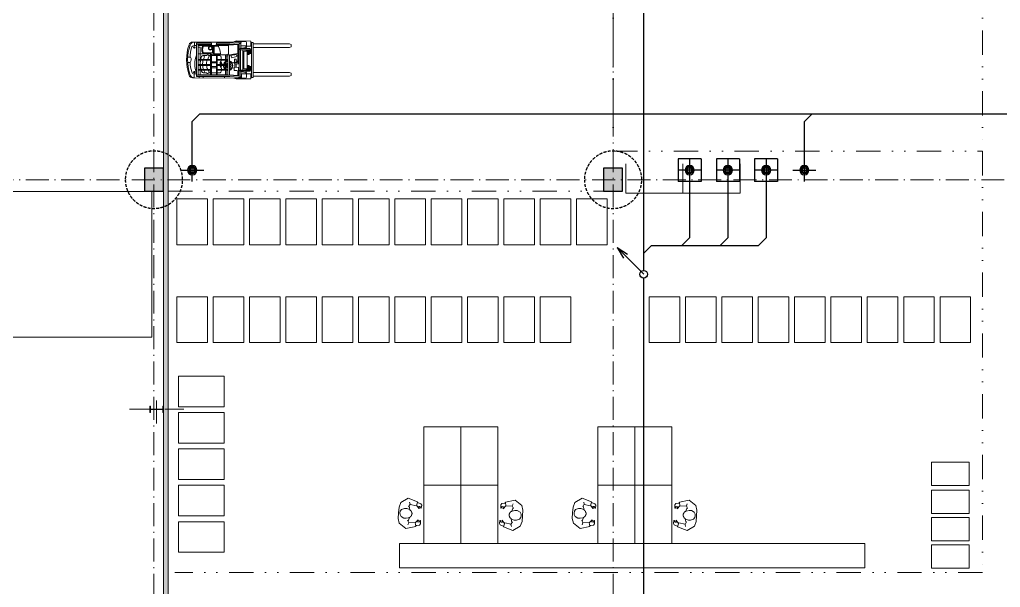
# Model space of a CAD drawing. Header units: millimetres. Extents: x 325046 to 1268204, y 1875583 to 2761998.
# Drawn here: x 906567 to 932201, y 2484240 to 2499076 of the extents above; entities that cross this region are included whole.
import ezdxf

# ---------------------------------------------------------------- set-up
doc = ezdxf.new("R2010")
doc.units = ezdxf.units.MM
doc.header["$LTSCALE"] = 100
for name, pattern in [('ACAD_ISO10W100', [18.5, 12, -3, 0.5, -3]), ('CONTINOUS', [0]), ('DASHED', [0.75, 0.5, -0.25]), ('DIVIDE', [31.75, 12.7, -6.35, 0, -6.35, 0, -6.35]), ('SO02_F11anp01$0${ Leader Line}', [0])]:
    doc.linetypes.add(name, pattern=pattern)
for name, color, linetype, lineweight, true_color in [('Korabek-bezp_vtoky_trasy', 7, 'CONTINOUS', 30, 0x9d626f), ('Korabek-trasy', 7, 'Continuous', 30, 0x7478c3), ('Korabek-vpuste', 7, 'Continuous', 30, 0x6f7ceb), ('Lidi', 7, 'Continuous', 13, 0x7d7d7d), ('OCELOVÉ KONSTRUKCE', 7, 'Continuous', 13, 0x2865c8), ('TECH - Police', 7, 'Continuous', 9, 0x6e6e6e), ('TECH - Výtah + válečková', 7, 'Continuous', 9, 0xcc0f42), ('TECH - Zóny', 7, 'DIVIDE', 15, 0x33843e), ('TLG_Stroje a zařízení', 7, 'Continuous', 5, 0x698680), ('Šrafy - VÝPLŇ', 7, 'Continuous', 15, 0x9b9908)]:
    doc.layers.add(name, color=color, linetype=linetype, lineweight=lineweight, true_color=true_color)
for name, color, linetype, lineweight in [('Objekty - osy', 5, 'ACAD_ISO10W100', 20), ('OBVODOVÝ PLÁŠŤ', 2, 'Continuous', 9), ('TECH - Palety', 34, 'Continuous', 9), ('ŽB - Šraf-prefa', 253, 'Continuous', 13)]:
    doc.layers.add(name, color=color, linetype=linetype, lineweight=lineweight)
doc.layers.add('Příprava na dock', color=7, linetype='Continuous', true_color=0x616161)
doc.layers.add('ŽB- SLOUPY', color=3, linetype='Continuous')

# ---------------------------------------------------------------- blocks, each defined once
blk = doc.blocks.new('H1 PU')
at = {"layer": 'Příprava na dock', "linetype": 'DASHED', "ltscale": 1.5}
blk.add_circle((1537736, -4876565), 750, dxfattribs=at)
blk = doc.blocks.new('vpust_tučně')
at = {"layer": 'Korabek-vpuste'}
for p, q in [((53.146, 90.671), (53.146, 91.171)), ((52.896, 90.921), (53.396, 90.921))]:
    blk.add_line(p, q, dxfattribs=at)
for radius in [0.1, 0.075, 0.05]:
    blk.add_circle((53.146, 90.921), radius, dxfattribs=at)
blk = doc.blocks.new('vtok')
at = {"layer": 'Korabek-bezp_vtoky_trasy', "linetype": 'ByBlock'}
for p, q in [((300, 300), (-300, 300)), ((-300, 300), (-300, -300)), ((0, 300), (0, -300)), ((300, 300), (300, -300)), ((300, 0), (-300, 0)), ((300, -300), (-300, -300))]:
    blk.add_line(p, q, dxfattribs=at)
for radius in [120, 90, 60]:
    blk.add_circle((0, 0), radius, dxfattribs=at)
blk = doc.blocks.new('A$C73023567')
at = {"layer": 'Korabek-bezp_vtoky_trasy'}
for p, q in [((217074.8, 26476), (217075, 50276)), ((218275, 29095.6), (218275, 27325.9)), ((219275, 29095.6), (219275, 27325.9)), ((220275, 29095.6), (220275, 27325.9)), ((218074.7, 27125.6), (218275, 27325.9)), ((219074.7, 27125.6), (219275, 27325.9)), ((220074.7, 27125.6), (220275, 27325.9)), ((217075, 26375.6), (216377.7, 27072.9)), ((216377.7, 27072.9), (216548.4, 26798.3)), ((216377.7, 27072.9), (216652.3, 26902.2)), ((217275.3, 27125.6), (217075, 26925.2)), ((217275.3, 27125.6), (220074.7, 27125.6)), ((217075, 5295.8), (217074.8, 26276))]:
    blk.add_line(p, q, dxfattribs=at)
blk.add_circle((217074.8, 26376), 100, dxfattribs=at)
at = {"layer": 'Korabek-trasy'}
for p, q in [((205475.3, 30565.6), (205275, 30365.2)), ((205475.3, 30565.6), (251274.7, 30565.6)), ((221475.3, 30565.6), (221275, 30365.2)), ((205275, 29095.6), (205275, 30365.2)), ((221275, 29095.6), (221275, 30365.2))]:
    blk.add_line(p, q, dxfattribs=at)
at = {"layer": 'Korabek-bezp_vtoky_trasy', "xscale": -1, "rotation": 270.0000000086995}
for p in [(218275, 29095.5), (219275, 29095.5), (220275, 29095.5)]:
    blk.add_blockref('vtok', p, dxfattribs=at)
at = {"layer": 'Korabek-vpuste', "xscale": -1200, "yscale": 1200, "zscale": 1200, "rotation": 270.0000000072112}
for p in [(96169.4, -34679.3), (112169.4, -34679.3)]:
    blk.add_blockref('vpust_tučně', p, dxfattribs=at)
blk = doc.blocks.new('EU_paleta')
at = {"color": 0}
for p, q in [((0, 0), (0, 47.2)), ((0, 47.2), (31.5, 47.2)), ((31.5, 47.2), (31.5, 0)), ((31.5, 0), (0, 0))]:
    blk.add_line(p, q, dxfattribs=at)
blk = doc.blocks.new('packing_table')
at = {"color": 0}
for p, q in [((0, 60), (38, 60)), ((0, 60), (0, 0)), ((38, 60), (65.8, 60)), ((38, 0), (38, 60)), ((65.8, 60), (76, 60)), ((76, 60), (76, 0)), ((38, 0), (0, 0)), ((76, 0), (38, 0))]:
    blk.add_line(p, q, dxfattribs=at)
blk = doc.blocks.new('manpower_1')
at = {"layer": 'Lidi', "color": 7, "true_color": 0xffffff}
for p, q in [((-10, 10.7), (-11.5, 5.8)), ((-2.8, 15.6), (-10, 10.7)), ((7.1, 12.8), (-2.8, 15.6)), ((-1, 11.7), (-0.3, 9.6)), ((7.1, 12.8), (6.2, 8.6)), ((8.2, 11.6), (6.9, 11.8)), ((10.7, 11), (8.2, 11.6)), ((11.6, 9.7), (10.7, 11)), ((-11.5, 5.8), (-11.6, 0.1)), ((-11.5, -5.8), (-11.6, 0.1)), ((-9.9, 1.7), (-10.1, 0)), ((-9.9, -1.7), (-10.1, 0)), ((-8.7, 3.7), (-9.9, 1.7)), ((-5.8, 5), (-8.7, 3.7)), ((-3.4, 4.9), (-5.8, 5)), ((-0.5, 4.2), (-3.4, 4.9)), ((-0.3, 9.6), (-1.7, 6.9)), ((-1.2, 7.8), (-0.1, 3.9)), ((-0.4, 4.1), (-0.5, 4.2)), ((6.2, 8.6), (-0.4, 9.5)), ((-0.3, 4), (-0.4, 4.1)), ((-0.2, 4), (-0.3, 4)), ((-0.1, 3.9), (-0.2, 4)), ((0, 3.8), (-0.1, 3.9)), ((0.2, 3.8), (0, 3.8)), ((0.3, 3.7), (0.2, 3.8)), ((0.4, 3.6), (0.3, 3.7)), ((0.5, 3.6), (0.4, 3.6)), ((0.6, 3.5), (0.5, 3.6)), ((0.7, 3.4), (0.6, 3.5)), ((0.8, 3.3), (0.7, 3.4)), ((0.9, 3.2), (0.8, 3.3)), ((1, 3.1), (0.9, 3.2)), ((0.9, 3.2), (0.9, 3.2)), ((1.1, 3), (1, 3.1)), ((1.2, 2.9), (1.1, 3)), ((1.3, 2.8), (1.2, 2.9)), ((1.3, 2.7), (1.3, 2.8)), ((1.4, 2.6), (1.3, 2.7)), ((1.5, 2.5), (1.4, 2.6)), ((1.5, 2.4), (1.5, 2.5)), ((1.6, 2.3), (1.5, 2.4)), ((1.6, 2.2), (1.6, 2.3)), ((1.7, 2.1), (1.6, 2.2)), ((1.8, 2), (1.7, 2.1)), ((1.8, 1.8), (1.8, 2)), ((1.9, 1.7), (1.8, 1.8)), ((1.9, 1.6), (1.9, 1.7)), ((2, 1.5), (1.9, 1.6)), ((2, 1.4), (2, 1.5)), ((2, 1.2), (2, 1.4)), ((2.1, 1.1), (2, 1.2)), ((2.1, 1), (2.1, 1.1)), ((2.2, 0.9), (2.1, 1)), ((2.2, 0.8), (2.2, 0.9)), ((2.2, 0.6), (2.2, 0.8)), ((2.3, 0.5), (2.2, 0.6)), ((2.3, 0.4), (2.3, 0.5)), ((2.3, 0.3), (2.3, 0.4)), ((2.3, 0.1), (2.3, 0.3)), ((2.3, 0), (2.3, 0.1)), ((2.3, -0.1), (2.3, 0)), ((6.3, 9.1), (9, 5.9)), ((8.5, 7.9), (10.1, 8)), ((9.4, 6.5), (8.5, 7.9)), ((9, 5.9), (9.4, 6.5)), ((10.1, 8), (10.7, 7.2)), ((10.7, 7.2), (10.8, 6.3)), ((10.8, 6.3), (11.4, 6.4)), ((11.4, 6.4), (11.6, 9.7)), ((-10, -10.7), (-11.5, -5.8)), ((-8.7, -3.7), (-9.9, -1.7)), ((-5.8, -5), (-8.7, -3.7)), ((-3.4, -4.9), (-5.8, -5)), ((-0.4, -4.1), (-3.4, -4.9)), ((-0.3, -9.6), (-1.7, -6.9)), ((-1.2, -7.8), (-0.1, -3.8)), ((-1, -11.7), (-0.3, -9.6)), ((-0.4, -4.1), (-0.3, -4)), ((6.2, -8.6), (-0.4, -9.5)), ((-0.3, -4), (-0.2, -3.9)), ((-0.2, -3.9), (-0.1, -3.8)), ((-0.1, -3.8), (0, -3.7)), ((0, -3.7), (0.1, -3.7)), ((0.1, -3.7), (0.2, -3.6)), ((0.2, -3.6), (0.3, -3.5)), ((0.3, -3.5), (0.4, -3.4)), ((0.4, -3.4), (0.5, -3.3)), ((0.5, -3.3), (0.6, -3.3)), ((0.6, -3.3), (0.7, -3.2)), ((0.7, -3.2), (0.8, -3.1)), ((0.8, -3.1), (0.9, -3)), ((0.9, -3), (1, -3)), ((1, -3), (1.1, -2.9)), ((1.1, -2.8), (1.2, -2.7)), ((1.1, -2.9), (1.1, -2.8)), ((1.2, -2.7), (1.3, -2.6)), ((1.3, -2.6), (1.4, -2.5)), ((1.4, -2.4), (1.5, -2.3)), ((1.4, -2.5), (1.4, -2.4)), ((1.5, -2.2), (1.6, -2.1)), ((1.5, -2.3), (1.5, -2.2)), ((1.6, -2.1), (1.7, -2)), ((1.7, -1.8), (1.8, -1.7)), ((1.7, -2), (1.7, -1.8)), ((1.8, -1.6), (1.9, -1.5)), ((1.8, -1.7), (1.8, -1.6)), ((1.9, -1.4), (2, -1.3)), ((1.9, -1.5), (1.9, -1.4)), ((2, -1.3), (2.1, -1.2)), ((2.1, -1), (2.2, -0.9)), ((2.1, -1.2), (2.1, -1)), ((2.2, -0.7), (2.3, -0.6)), ((2.2, -0.8), (2.2, -0.7)), ((2.2, -0.9), (2.2, -0.8)), ((2.3, -0.2), (2.3, -0.1)), ((2.3, -0.3), (2.3, -0.2)), ((2.3, -0.5), (2.3, -0.3)), ((2.3, -0.6), (2.3, -0.5)), ((7.1, -12.8), (6.2, -8.6)), ((6.3, -9.1), (9, -5.9)), ((9.4, -6.5), (8.5, -7.9)), ((8.5, -7.9), (10.1, -8)), ((9, -5.9), (9.4, -6.5)), ((10.1, -8), (10.7, -7.2)), ((10.7, -7.2), (10.8, -6.3)), ((11.6, -9.7), (10.7, -11)), ((10.8, -6.3), (11.4, -6.4)), ((11.4, -6.4), (11.6, -9.7)), ((-2.8, -15.6), (-10, -10.7)), ((7.1, -12.8), (-2.8, -15.6)), ((8.2, -11.6), (6.9, -11.8)), ((10.7, -11), (8.2, -11.6))]:
    blk.add_line(p, q, dxfattribs=at)
blk = doc.blocks.new('EFGDH12.5-D')
for p, q in [((-2685, 424), (-2735, 406)), ((-2735, 406), (-2735, 342)), ((-2685, 324), (-2735, 342)), ((-2685, 424), (-1735, 424)), ((-2685, 324), (-1735, 324)), ((-1735, -456), (-1735, 454)), ((-1735, 454), (-1695, 454)), ((-1695, -456), (-1695, 454)), ((-1558, 232), (-1558, 266)), ((-1555, 294), (-1555, 325)), ((-1469, -267), (-1469, 266)), ((-1415, 295), (-1415, 431)), ((-1409, -267), (-1409, 266)), ((-1374, 426), (-1407, 428)), ((-1369, 459), (-1405, 461)), ((-1082, 387), (-1375, 404)), ((-1373, -428), (-1374, 426)), ((-1081, 403), (-1374, 420)), ((-1369, 480), (-1369, 452)), ((-1369, 452), (-1128, 436)), ((-1355, 403), (-1354, -102)), ((-1128, 436), (-776, 437)), ((-1082, 387), (-775, 388)), ((-1081, 403), (-775, 405)), ((-993, 436), (-993, 466)), ((-776, 437), (-775, 388)), ((-650, 438), (-253, 440)), ((-650, 438), (-650, 389)), ((-650, 405), (-253, 407)), ((-650, 389), (-300, 390)), ((-430, 439), (-430, 466)), ((-355, -386), (-355, 331)), ((-355, 331), (-300, 331)), ((-331, 439), (-331, 466)), ((-300, -386), (-300, 390)), ((-253, -435), (-253, 440)), ((-253, 373), (-200, 373)), ((-203, 373), (-203, 466)), ((-1680, 194), (-1680, 209)), ((-1656, 231), (-1656, 254)), ((-1655, 194), (-1656, 218)), ((-1622, 231), (-1622, 254)), ((-1622, 194), (-1622, 218)), ((-1498, 161), (-1469, 161)), ((-1290, -69), (-1290, 22)), ((-1290, 22), (-1247, 22)), ((-1247, 22), (-1247, -69)), ((-1117, -389), (-1117, 134)), ((-1117, 134), (-1080, 134)), ((-1080, -386), (-1080, 134)), ((-794, 9), (-1080, 9)), ((-1033, 9), (-1033, 133)), ((-1012, 9), (-1012, 133)), ((-901, 74), (-903, -17)), ((-794, 114), (-862, 113)), ((-794, -386), (-794, 130)), ((-794, 130), (-776, 130)), ((-776, -386), (-776, 130)), ((-650, 116), (-776, 114)), ((-650, -386), (-650, 142)), ((-650, 142), (-624, 142)), ((-624, -386), (-624, 142)), ((-580, 117), (-624, 116)), ((-300, 9), (-624, 9)), ((-433, 119), (-520, 118)), ((-1680, -196), (-1680, -211)), ((-1655, -196), (-1656, -220)), ((-1656, -232), (-1656, -256)), ((-1622, -196), (-1622, -220)), ((-1622, -232), (-1622, -256)), ((-1558, -234), (-1558, -267)), ((-1498, -163), (-1469, -163)), ((-1260, -102), (-1371, -102)), ((-1259, -193), (-1369, -196)), ((-1354, -196), (-1353, -403)), ((-1290, -35), (-1337, -35)), ((-1298, -102), (-1295, -194)), ((-1245, -92), (-1260, -102)), ((-1260, -102), (-1259, -193)), ((-1244, -202), (-1259, -193)), ((-1240, -69), (-1245, -92)), ((-1241, -213), (-1244, -202)), ((-1241, -213), (-1193, -211)), ((-1177, -62), (-1240, -69)), ((-1117, -87), (-1175, -87)), ((-1175, -211), (-1117, -208)), ((-1124, -56), (-1151, -59)), ((-1124, -87), (-1124, -56)), ((-794, -10), (-1080, -10)), ((-1055, -101), (-1080, -87)), ((-794, -123), (-1080, -123)), ((-794, -142), (-1080, -142)), ((-1080, -208), (-1079, -208)), ((-794, -249), (-1080, -249)), ((-1079, -208), (-1055, -190)), ((-1055, -123), (-1055, -101)), ((-1055, -190), (-1055, -142)), ((-1033, -123), (-1033, -10)), ((-1033, -249), (-1033, -142)), ((-1012, -123), (-1012, -10)), ((-1012, -249), (-1012, -142)), ((-907, -215), (-908, -249)), ((-650, -47), (-776, -47)), ((-650, -78), (-776, -78)), ((-650, -176), (-776, -176)), ((-650, -206), (-776, -206)), ((-300, -10), (-624, -10)), ((-300, -123), (-624, -123)), ((-300, -142), (-624, -142)), ((-300, -249), (-624, -249)), ((-2685, -326), (-2735, -344)), ((-2735, -408), (-2735, -344)), ((-2685, -426), (-2735, -408)), ((-2685, -326), (-1735, -326)), ((-2685, -426), (-1735, -426)), ((-1735, -456), (-1695, -456)), ((-1555, -296), (-1555, -327)), ((-1437, -367), (-1437, -458)), ((-1415, -296), (-1415, -433)), ((-1373, -428), (-1407, -430)), ((-1367, -461), (-1405, -462)), ((-1080, -386), (-1373, -404)), ((-1080, -402), (-1373, -420)), ((-1367, -452), (-1126, -435)), ((-1367, -474), (-1367, -452)), ((-1367, -474), (-155, -468)), ((-1335, -402), (-1335, -306)), ((-1126, -435), (-253, -435)), ((-794, -267), (-1080, -267)), ((-1080, -386), (-300, -386)), ((-1080, -402), (-253, -402)), ((-1033, -386), (-1033, -267)), ((-1012, -386), (-1012, -267)), ((-990, -472), (-990, -435)), ((-909, -267), (-909, -282)), ((-854, -339), (-794, -339)), ((-776, -339), (-650, -339)), ((-300, -267), (-624, -267)), ((-624, -339), (-580, -339)), ((-517, -339), (-432, -339)), ((-429, -435), (-429, -469)), ((-329, -435), (-329, -468)), ((-198, -363), (-253, -363)), ((-198, -468), (-198, -363))]:
    blk.add_line(p, q)
for points in [[(-1580, 232), (-1580, 254), (-1656, 254), (-1656, 266), (-1695, 266)], [(-1568, 362), (-1680, 362), (-1681, 493), (-1293, 495), (-1213, 466), (-156, 466)], [(-1594, 254), (-1594, 231), (-1673, 231), (-1673, 266)], [(-1566, 326), (-1415, 310)], [(-1546, 324), (-1544, 365), (-1415, 365)], [(-1336, 402), (-1337, -49)], [(-300, 160), (-636, 160), (-709, 133), (-1033, 133), (-1094, 158), (-1094, 377), (-300, 377)], [(-690, 377), (-693, 139)], [(-1580, 192), (-1594, 192), (-1594, 218), (-1672, 218)], [(-1580, -1), (-1580, 232), (-1498, 232), (-1498, -1)], [(-1580, -234), (-1580, -256), (-1656, -256), (-1656, -267), (-1695, -267)], [(-1594, -256), (-1594, -232), (-1673, -232), (-1673, -267)], [(-1580, -193), (-1594, -193), (-1594, -220), (-1672, -220)], [(-1580, -1), (-1580, -234), (-1498, -234), (-1498, -1)], [(-1240, -69), (-1317, -69)], [(-1241, -213), (-1241, -279), (-1308, -279)], [(-1566, -363), (-1679, -363), (-1679, -495), (-1291, -495), (-1231, -473)], [(-1566, -328), (-1415, -312)], [(-1546, -326), (-1544, -367), (-1415, -367)]]:
    blk.add_lwpolyline(points)
for points in [[(-1656, 294), (-1396, 294), (-1396, 266), (-1656, 266)], [(-1695, 231), (-1672, 231), (-1672, 209), (-1695, 209)], [(-1609, 167), (-1695, 167), (-1695, 194), (-1609, 194)], [(-1580, 142), (-1637, 142), (-1637, 167), (-1580, 167)], [(-1609, -169), (-1695, -169), (-1695, -196), (-1609, -196)], [(-1695, -232), (-1672, -232), (-1672, -211), (-1695, -211)], [(-1580, -144), (-1637, -144), (-1637, -169), (-1580, -169)], [(-1656, -296), (-1396, -296), (-1396, -267), (-1656, -267)]]:
    blk.add_lwpolyline(points, close=True)
for points in [[(-1568, 327), (-1568, 451, -0.279243), (-1533, 480), (-1254, 481)], [(-834, 353, 0.084634), (-884, 171, 0.084634)], [(-874, 160), (-727, 160, 0.414214), (-717, 170), (-717, 349, 0.414214), (-727, 359), (-825, 359)], [(-416, 361), (-667, 361, 0.414214), (-677, 351), (-677, 191, 0.414214), (-667, 181), (-411, 181)], [(-1337, 166, -0.051213), (-1117, 127, -0.051213)], [(-1080, 116, -0.011306), (-1033, 100)], [(-27, 70), (-96, 70, 0.389085), (-93, -64), (-26, -64)], [(-1566, -328), (-1564, -452, 0.321263), (-1531, -481), (-1252, -481)]]:
    blk.add_lwpolyline(points, format="xyb")
blk.add_lwpolyline([(-1308, 98, 0.07604), (-1177, 53), (-1156, 117, 0.073929), (-1299, 137)], format="xyb", close=True)
for centre, radius in [((-620, 307), 49.4), ((-620, 307), 39.1), ((-202, 326), 19.1), ((-202, 326), 4.44), ((-201, -318), 19.1), ((-201, -318), 4.44)]:
    blk.add_circle(centre, radius)
for centre, radius, start, end in [((-1406, 444), 16.4, 87.5605, 267.1898), ((-825, 349), 10, 90, 155.1331), ((-614, 266), 199, 334.5824, 28.6262), ((-614, 266), 220, 337.1987, 25.6311), ((-200, 349), 117, 18.5183, 90), ((-200, 296), 77.3, 14.5263, 90), ((-156, 368), 98.6, 17.6564, 90), ((-1288, 14), 1201, 2.6944, 14.5263), ((-1261, -6), 1236, 342.7332, 18.5183), ((-1310, 0), 1310, 342.2356, 17.6564), ((-861, 73), 39.7, 90.8444, 178.7587), ((-874, 170), 10, 174.4835, 270), ((-550, 95), 37.1, 37.4321, 216.356), ((-832, -112), 313, 22.7823, 36.356), ((-426, 79), 39.6, 19.9603, 209.5259), ((-768, -114), 353, 20.3636, 29.5259), ((-913, -97), 557, 10.9678, 19.9603), ((-930, -108), 715, 341.0277, 18.9723), ((-1317, -49), 19.2, 179.9739, 270), ((-1071, -149), 137, 109.6414, 250.3586), ((-1071, -149), 121, 112.441, 247.559), ((-1114, -147), 41.5, 94.0389, 265.9611), ((-1094, -150), 134, 62.997, 83.8195), ((-1094, -150), 118, 58.8694, 82.9585), ((-1094, -150), 118, 301.1306, 303.2377), ((-1094, -150), 134, 11.479, 52.42), ((-1094, -150), 118, 13.0971, 46.0183), ((-1094, -150), 118, 313.9817, 4.1458), ((-1094, -150), 134, 312.7304, 3.6403), ((-1042, -113), 169, 322.9575, 350.3388), ((-1042, -113), 169, 356.5611, 34.5599), ((-832, -112), 313, 334.139, 354.6485), ((-832, -112), 313, 357.9923, 19.208), ((-768, -114), 353, 337.6285, 355.5734), ((-768, -114), 353, 358.5299, 17.2445), ((-913, -97), 557, 344.224, 355.4451), ((-913, -97), 557, 357.3214, 9.0662), ((-1288, 14), 1201, 344.3039, 356.2708), ((-1415, -458), 22.6, 180, 270), ((-1406, -446), 16.4, 92.8102, 272.4395), ((-1308, -306), 27.7, 90, 180), ((-1094, -150), 134, 276.1805, 297.003), ((-854, -283), 55.3, 178.7587, 270), ((-549, -319), 37.4, 143.9159, 327.6828), ((-832, -112), 313, 323.9159, 330.3684), ((-432, -305), 33.3, 150.3942, 336.604), ((-768, -114), 353, 330.3942, 334.3968), ((-913, -97), 557, 336.604, 342.2684), ((-209, -333), 134, 270.296, 342.7332), ((-221, -286), 93.4, 284.6684, 344.3039), ((-155, -370), 97.5, 270.296, 342.2356)]:
    blk.add_arc(centre, radius, start, end)
for start_param, end_param in [(4.554447, 8.003622), (8.324906, 10.516348)]:
    blk.add_ellipse((-904, -114), major_axis=(-1.1, 59.9), ratio=0.232278, start_param=start_param, end_param=end_param)

msp = doc.modelspace()

# ---------------------------------------------------------------- hatches: boundary and pattern name
at = {"layer": 'Šrafy - VÝPLŇ', "linetype": 'ByBlock', "ltscale": 100}
h = msp.add_hatch(color=256, dxfattribs=at)
h.dxf.hatch_style = 1
h.paths.add_polyline_path([(910328.7, 2470542.7), (910328.7, 2591242.7), (910448.7, 2591242.7), (910448.7, 2470542.7)])
at = {"layer": 'ŽB - Šraf-prefa'}
h = msp.add_hatch(color=256, dxfattribs=at)
h.dxf.hatch_style = 1
h.paths.add_polyline_path([(909828.7, 2494592.7), (910328.7, 2494592.7), (910328.7, 2495192.7), (909828.7, 2495192.7)])
h = msp.add_hatch(color=256, dxfattribs=at)
h.dxf.hatch_style = 1
h.paths.add_polyline_path([(921828.7, 2494592.7), (922328.7, 2494592.7), (922328.7, 2495192.7), (921828.7, 2495192.7)])

# ---------------------------------------------------------------- linework, layer by layer
at = {"layer": 'Objekty - osy', "ltscale": 0.5}
for p, q in [((910148.7, 2488526.6), (910148.7, 2489258.8)), ((909437.6, 2488892.7), (910859.8, 2488892.7))]:
    msp.add_line(p, q, dxfattribs=at)
for points in [[(910078.7, 2591892.7), (910078.7, 2469892.7)], [(922078.7, 2591892.7), (922078.7, 2469892.7)], [(705078.7, 2494892.7), (1032026.3, 2494892.7)]]:
    msp.add_lwpolyline(points, dxfattribs=at)
at = {"layer": 'OBVODOVÝ PLÁŠŤ'}
msp.add_lwpolyline([(910328.7, 2470542.7), (910328.7, 2591242.7), (910448.7, 2591242.7), (910448.7, 2470542.7), (910328.7, 2470542.7)], dxfattribs=at)
at = {"layer": 'OCELOVÉ KONSTRUKCE'}
msp.add_lwpolyline([(909968.7, 2488977.7), (909968.7, 2488807.7), (909983.7, 2488807.7), (909983.7, 2488872.7, -0.4142136), (909998.7, 2488887.7), (910298.7, 2488887.7, -0.4142136), (910313.7, 2488872.7), (910313.7, 2488807.7), (910328.7, 2488807.7), (910328.7, 2488977.7), (910313.7, 2488977.7), (910313.7, 2488912.7, -0.4142136), (910298.7, 2488897.7), (909998.7, 2488897.7, -0.4142136), (909983.7, 2488912.7), (909983.7, 2488977.7), (909968.7, 2488977.7)], format="xyb", dxfattribs=at)
at = {"layer": 'TECH - Palety'}
for p, q in [((922409.8, 2495304.4), (922409.8, 2494542.4)), ((923903.4, 2495304.4), (923903.4, 2494542.4)), ((925396.9, 2495304.4), (925396.9, 2494542.4)), ((922409.8, 2494542.4), (923903.4, 2494542.4)), ((923903.4, 2494542.4), (925396.9, 2494542.4)), ((930401.6, 2487514.3), (931388, 2487514.3)), ((930401.6, 2486904.7), (930401.6, 2487514.3)), ((931388, 2487514.3), (931388, 2486904.7)), ((931388, 2486904.7), (930401.6, 2486904.7)), ((930401.6, 2486168.7), (930401.6, 2486778.3)), ((930401.6, 2486778.3), (931388, 2486778.3)), ((931388, 2486778.3), (931388, 2486168.7)), ((931388, 2486168.7), (930401.6, 2486168.7)), ((930401.6, 2486066.9), (931388, 2486066.9)), ((930401.6, 2485457.3), (930401.6, 2486066.9)), ((931388, 2486066.9), (931388, 2485457.3)), ((931388, 2485457.3), (930401.6, 2485457.3)), ((930401.6, 2484745.8), (930401.6, 2485355.4)), ((930401.6, 2485355.4), (931388, 2485355.4)), ((931388, 2485355.4), (931388, 2484745.8)), ((931388, 2484745.8), (930401.6, 2484745.8))]:
    msp.add_line(p, q, dxfattribs=at)
at = {"layer": 'TECH - Police'}
msp.add_lwpolyline([(910018.7, 2494582.7), (872673.7, 2494582.7), (872673.7, 2490782.7), (910018.7, 2490782.7)], close=True, dxfattribs=at)
at = {"layer": 'TECH - Výtah + válečková', "linetype": 'ByBlock', "ltscale": 100}
msp.add_lwpolyline([(916492.8, 2485384.7), (928662.4, 2485384.7), (928662.4, 2484749.7), (916492.8, 2484749.7)], close=True, dxfattribs=at)
at = {"layer": 'TECH - Zóny', "ltscale": 0.5}
for p, q in [((922078.7, 2513082.7), (922078.7, 2495641.1)), ((931730.7, 2513082.7), (931730.7, 2495641.1)), ((922078.7, 2495641.1), (931730.7, 2495641.1)), ((931730.7, 2495641.1), (931730.7, 2484628.1, 0)), ((910448.7, 2494592.7), (921828.7, 2494592.7)), ((931730.7, 2484628.1, 0), (910625.8, 2484628.1))]:
    msp.add_line(p, q, dxfattribs=at)
at = {"layer": 'ŽB- SLOUPY'}
for points in [[(909828.7, 2494592.7), (910328.7, 2494592.7), (910328.7, 2495192.7), (909828.7, 2495192.7)], [(921828.7, 2494592.7), (922328.7, 2494592.7), (922328.7, 2495192.7), (921828.7, 2495192.7)]]:
    msp.add_lwpolyline(points, close=True, dxfattribs=at)

# ---------------------------------------------------------------- block references
at = {"layer": 'Korabek-trasy', "linetype": 'SO02_F11anp01$0${ Leader Line}'}
msp.add_blockref('A$C73023567', (705803.7, 2466047.2), dxfattribs=at)
at = {"layer": 'Lidi', "linetype": 'ByBlock', "ltscale": 100, "extrusion": (0, 0, -1), "xscale": 25.4, "yscale": 25.4, "zscale": -25.4}
for p, rotation in [((-916764.5, 2486167, 6.1), 184.1214929983506), ((-919418.8, 2486129.8, 6.1), 4.121492998350607), ((-921314.1, 2486167, 6.1), 184.1214929983506), ((-923968.4, 2486129.8, 6.1), 4.121492998350607)]:
    msp.add_blockref('manpower_1', p, dxfattribs=dict(at, rotation=rotation))
at = {"layer": 'Příprava na dock', "xscale": -1, "rotation": 89.99999999999993}
for p in [(-3966486.3, 4032628.7), (-3954486.3, 4032628.7)]:
    msp.add_blockref('H1 PU', p, dxfattribs=at)
at = {"layer": 'TECH - Palety', "xscale": 25.4, "yscale": 25.4, "zscale": 25.4}
for p in [(910673.7, 2493192.7), (911623.7, 2493192.7), (911623.7, 2493192.7), (912573.7, 2493192.7), (912573.7, 2493192.7), (913523.7, 2493192.7), (913523.7, 2493192.7), (914473.7, 2493192.7), (914473.7, 2493192.7), (915423.7, 2493192.7), (915423.7, 2493192.7), (916373.7, 2493192.7), (916373.7, 2493192.7), (917323.7, 2493192.7), (917323.7, 2493192.7), (918273.7, 2493192.7), (918273.7, 2493192.7), (918273.7, 2493192.7), (919223.7, 2493192.7), (919223.7, 2493192.7), (919223.7, 2493192.7), (920173.7, 2493192.7), (920173.7, 2493192.7), (921123.7, 2493192.7), (910673.7, 2490635.5), (911623.7, 2490635.5), (911623.7, 2490635.5), (912573.7, 2490635.5), (912573.7, 2490635.5), (913523.7, 2490635.5), (913523.7, 2490635.5), (914473.7, 2490635.5), (914473.7, 2490635.5), (915423.7, 2490635.5), (915423.7, 2490635.5), (916373.7, 2490635.5), (916373.7, 2490635.5), (917323.7, 2490635.5), (917323.7, 2490635.5), (918273.7, 2490635.5), (918273.7, 2490635.5), (918273.7, 2490635.5), (919223.7, 2490635.5), (919223.7, 2490635.5), (919223.7, 2490635.5), (920173.7, 2490635.5), (920173.7, 2490635.5), (920173.7, 2490635.5), (923023.7, 2490635.5), (923023.7, 2490635.5), (923973.7, 2490635.5), (923973.7, 2490635.5), (924923.7, 2490635.5), (924923.7, 2490635.5), (925873.7, 2490635.5), (925873.7, 2490635.5), (926823.7, 2490635.5), (926823.7, 2490635.5), (927773.7, 2490635.5), (927773.7, 2490635.5), (927773.7, 2490635.5), (928723.7, 2490635.5), (928723.7, 2490635.5), (928723.7, 2490635.5), (929673.7, 2490635.5), (929673.7, 2490635.5), (930623.7, 2490635.5)]:
    msp.add_blockref('EU_paleta', p, dxfattribs=at)
at = {"layer": 'TECH - Palety', "xscale": 25.4, "yscale": 25.4, "zscale": 25.4, "rotation": 90}
for p in [(911915.2, 2488957.1), (911915.2, 2488957.1), (911915.2, 2488007.1), (911915.2, 2488007.1), (911915.2, 2487057.1), (911915.2, 2487057.1), (911915.2, 2486107.1), (911915.2, 2486107.1), (911915.2, 2485157.1)]:
    msp.add_blockref('EU_paleta', p, dxfattribs=at)
at = {"layer": 'TECH - Palety', "extrusion": (0, 0, -1), "xscale": 25.4, "yscale": 25.4, "zscale": -25.4, "rotation": 180.0000000000021}
for p in [(-917134.2, 2488432.7), (-921683.8, 2488432.7), (-917134.2, 2486908.7), (-921683.8, 2486908.7)]:
    msp.add_blockref('packing_table', p, dxfattribs=at)
at = {"layer": 'TLG_Stroje a zařízení', "xscale": -1}
msp.add_blockref('EFGDH12.5-D', (910933.1, 2498023.5), dxfattribs=at)

doc.saveas('drawing.dxf')
